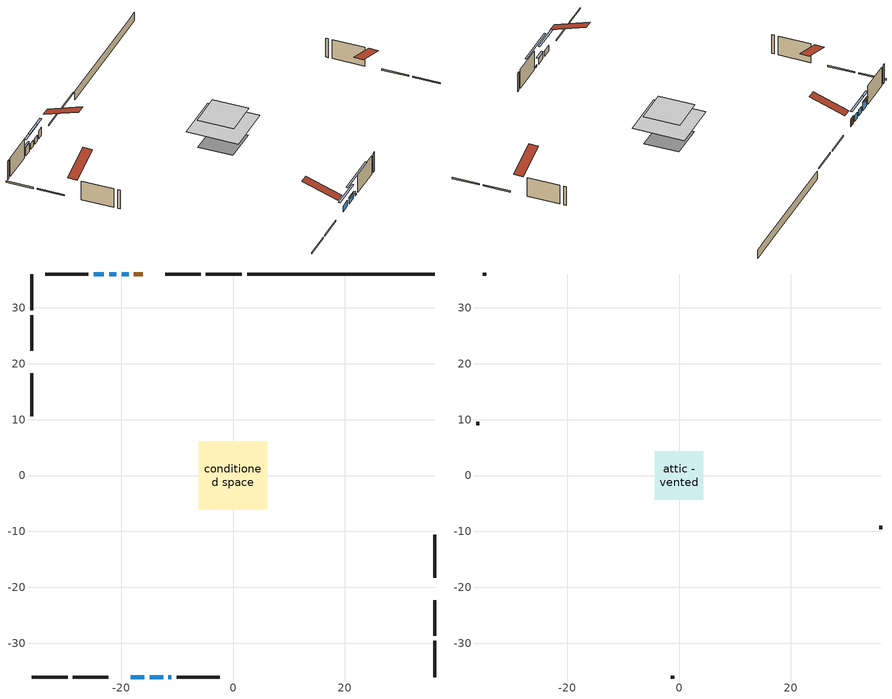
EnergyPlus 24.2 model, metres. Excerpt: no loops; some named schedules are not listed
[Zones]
conditioned space
 floor adiabatic (AdiabaticFloorConstruction): -6.14,-6.14 -6.14,6.14 6.14,6.14 6.14,-6.14 z3.2
 floor foundation (Slab1 construction): -4.27,-4.11 -4.27,4.11 4.27,4.11 4.27,-4.11 z-1.45
 wall outside (RimJoist1 construction): 1.6,36.05 -4.88,36.05 / -36.05,-36.05 -29.58,-36.05 / -36.05,36.05 -36.05,29.58 / 36.05,-36.05 36.05,-29.58 z0.76:1.06
 wall outside (RimJoist2 construction): -5.81,36.05 -12.09,36.05 / -28.65,-36.05 -22.36,-36.05 / -36.05,28.65 -36.05,22.36 / 36.05,-28.65 36.05,-22.36 z0.76:1.06
 wall outside (AdiabaticWallConstruction 1): -16.17,36.05 -17.72,36.05 z0.76:2.79
 wall outside (AdiabaticWallConstruction): -18.65,36.05 -19.95,36.05 / -20.88,36.05 -22.18,36.05 z0.76:2.31; -18.29,-36.05 -15.87,-36.05 / -14.94,-36.05 -12.52,-36.05 z0.76:2.21; -23.1,36.05 -24.94,36.05 z0.76:2.95; -11.59,-36.05 -11.01,-36.05 z0.76:1.11
 wall outside (Wall1 construction): -25.87,36.05 -33.58,36.05 / -10.08,-36.05 -2.37,-36.05 / -36.05,18.29 -36.05,10.57 / 36.05,-18.29 36.05,-10.57 z0.76:5.64
 wall foundation (FoundationWall1 construction): 2.53,36.05,-1.45 2.53,36.05,0.76 32.7,36.05,0.76 32.7,36.05,0.7 36.05,36.05,0.7 36.05,36.05,-1.45
 window (WindowConstruction): -18.65,36.05 -19.95,36.05 z0.76:2.31
 window (WindowConstruction 1): -20.88,36.05 -22.17,36.05 z0.76:2.31
 window (WindowConstruction 2): -18.29,-36.05 -15.87,-36.05 z0.76:2.2
 window (WindowConstruction 3): -23.1,36.05 -24.94,36.05 z0.76:2.95
 window (WindowConstruction 4): -14.94,-36.05 -12.52,-36.05 z0.76:2.2
 window (WindowConstruction 5): -11.59,-36.05 -11.01,-36.05 z0.76:1.1
 door (Door): -16.17,36.05 -17.72,36.05 z0.76:2.79
 ceiling adiabatic (AdiabaticFloorConstruction): 6.14,-6.14 6.14,6.14 -6.14,6.14 -6.14,-6.14 z3.2
attic - vented
 floor to conditioned space (Floor1 construction Reversed): -4.32,-4.32 -4.32,4.32 4.32,4.32 4.32,-4.32 z5.64
 wall outside (Wall3 construction): -34.51,36.05 -35.12,36.05 / -1.44,-36.05 -0.82,-36.05 / -36.05,9.64 -36.05,9.03 / 36.05,-9.64 36.05,-9.03 z0.76:5.64
 roof outside (Roof1 construction): -15.24,36.05,5.64 -15.24,27.64,8.44 -13.02,27.64,8.44 -13.02,36.05,5.64; -19.22,-36.05,5.64 -19.22,-27.64,8.44 -21.43,-27.64,8.44 -21.43,-36.05,5.64; -36.05,19.22,5.64 -27.64,19.22,8.44 -27.64,21.43,8.44 -36.05,21.43,5.64; 36.05,-19.22,5.64 27.64,-19.22,8.44 27.64,-21.43,8.44 36.05,-21.43,5.64
shading: -22.59,36.05 -16.01,36.05 -16.01,36.47 -22.59,36.47 z4.95; -24.81,36.05 -18.24,36.05 -18.24,36.47 -24.81,36.47 z4.95; -13.23,-36.05 -20.93,-36.05 -20.93,-36.47 -13.23,-36.47 z4.84; -25.14,36.05 -22.9,36.05 -22.9,36.47 -25.14,36.47 z3.15; -12.32,-36.05 -15.14,-36.05 -15.14,-36.47 -12.32,-36.47 z2.41; -5.93,-36.05 -16.67,-36.05 -16.67,-36.47 -5.93,-36.47 z6.19
[Building]
Building 1: Terrain=Suburbs
[Site:Location]
Winnipeg Intl AP_MB: Latitude {deg}=49.91; Longitude {deg}=-97.24; Time Zone {hr}=-6; Elevation {m}=239; Keep Site Location Information=Yes
[Site:GroundTemperature:Shallow]
-2.46526, -5.11642, -5.32873, -4.07063, 0.979979, 6.00706, 10.3653, 13.1261, 13.3606, 11.1152, 6.8681, 1.99523
[Site:WaterMainsTemperature]
Calculation Method=Schedule; Temperature Schedule=mains temperature schedule
[Material] Roughness=Rough; Thermal Absorptance=0.9
Name | Thickness {m} | Conductivity {W/m-K} | Density {kg/m3} | Specific Heat {J/kg-K} | Solar Absorptance | Visible Absorptance
asphalt or fiberglass shingles | 0.00635 | 0.162714 | 1121.4 | 1465.45 | 0.84 | 0.84
ceiling loosefill ins | 0.0846667 | 0.0480833 | 16.02 | 1046.75 | 0.7 | 0.7
ceiling stud and cavity | 0.1397 | 0.0992955 | 65.682 | 1177.47 | 0.7 | 0.7
concrete 4.0 in. | 0.1016 | 1.803125 | 2242.8 | 837.4 | 0.7 | 0.7
concrete 8.0 in. | 0.2032 | 1.803125 | 2242.8 | 837.4 | 0.7 | 0.7
door material | 0.04445 | 0.0451087 | 512.64 | 1214.23 | 0.7 | 0.7
exterior vertical ins | 0.00616447 | 0.029427 | 32.04 | 1214.23 | 0.7 | 0.7
floor covering | 0.0127 | 0.0433444 | 54.468 | 1339.84 | 0.6 | 0.6
floor rigid ins; wall rigid ins | 0.512978 | 0.029427 | 32.04 | 1214.23 | 0.7 | 0.7
floor stud and cavity | 0.1397 | 1.75129 | 37.0049 | 1207.88 | 0.7 | 0.7
furniture material conditioned space 1 | 0.1524 | 0.115458 | 640.8 | 1214.23 | 0.6 | 0.6
gypsum board | 0.0127 | 0.160291 | 801 | 837.4 | 0.6 | 0.6
gypsum board 1 | 0.0127 | 0.160291 | 801 | 837.4 | 0.7 | 0.7
osb sheathing 0.5 in. | 0.0127 | 0.115458 | 512.64 | 1214.23 | 0.7 | 0.7
osb sheathing 0.75 in. | 0.01905 | 0.115458 | 512.64 | 1214.23 | 0.7 | 0.7
osb sheathing 2.0 in. | 0.0508 | 0.115458 | 512.64 | 1214.23 | 0.7 | 0.7
rim joist stud and cavity | 0.0508 | 0.0451784 | 125.044 | 1163.47 | 0.6 | 0.6
rim joist stud and cavity 1 | 0.0508 | 24.0425 | 6.31874 | 1174.65 | 0.6 | 0.6
wall stud and cavity | 0.1397 | 0.0940029 | 139.0536 | 1170.24 | 0.7 | 0.7
wall stud and cavity 1 | 0.0889 | 6.1454 | 50.32683 | 1063.81 | 0.6 | 0.6
wall stud and cavity 2 | 0.0889 | 0.380278 | 52.3479 | 1209.89 | 0.7 | 0.7
wall stud and cavity 3 | 0.0889 | 0.391764 | 83.0341 | 1211.67 | 0.7 | 0.7
wood siding | 0.0254 | 0.102417 | 544.68 | 1172.36 | 0.4 | 0.4
wood siding 1 | 0.00254 | 0.102417 | 544.68 | 1172.36 | 0.4 | 0.4
wood siding 2; wood siding 3; wood siding 4 | 0.0254 | 0.102417 | 544.68 | 1172.36 | 0.7 | 0.7
[WindowMaterial:SimpleGlazingSystem]
Name | U-Factor {W/m2-K} | Solar Heat Gain Coefficient
WindowMaterial | 1.66422 | 0.57
WindowMaterial 1 | 1.748824 | 0.57
WindowMaterial 2 | 1.768697 | 0.57
WindowMaterial 3 | 1.66593 | 0.59
WindowMaterial 4 | 3.26144 | 0.43
[Construction]
AdiabaticFloorConstruction: floor stud and cavity, floor rigid ins, osb sheathing 0.75 in., floor covering
AdiabaticWallConstruction: wood siding 3, wall rigid ins, wall stud and cavity 2, gypsum board
AdiabaticWallConstruction 1: wood siding 4, wall rigid ins, wall stud and cavity 2, gypsum board
Door: door material
Floor1 construction Reversed: gypsum board, ceiling stud and cavity, ceiling loosefill ins
FoundationWall1 construction: concrete 8.0 in., gypsum board 1
furniture construction conditioned space 1: furniture material conditioned space 1
PartitionWallConstruction: gypsum board, wall stud and cavity 3, gypsum board
RimJoist1 construction: wood siding 2, osb sheathing 2.0 in., rim joist stud and cavity
RimJoist2 construction: wood siding 2, rim joist stud and cavity 1
Roof1 construction: asphalt or fiberglass shingles
Slab1 construction: concrete 4.0 in.
Wall1 construction: wood siding, osb sheathing 0.5 in., wall stud and cavity, gypsum board
Wall3 construction: wood siding 1, wall stud and cavity 1
WindowConstruction: WindowMaterial
WindowConstruction 1: WindowMaterial 1
WindowConstruction 2; WindowConstruction 4: WindowMaterial 2
WindowConstruction 3: WindowMaterial 3
WindowConstruction 5: WindowMaterial 4
[Zone] Multiplier=1; Part of Total Floor Area=Yes
Name | Volume {m3}
attic - vented | 33.925
conditioned space | 552.1
[Space]
Name | Zone | Volume {m3}
attic - vented 1 | attic - vented | 33.925
conditioned space 1 | conditioned space | 552.1
[ZoneInfiltration:EffectiveLeakageArea]
infil attic - vented 1: Zone or Space=attic - vented 1; Schedule=Always On Discrete; Effective Air Leakage Area {cm2}=2485; Stack Coefficient=0.000534058; Wind Coefficient=1.5614e-05
[ZoneMixing]
whole house fan mix: Zone or Space=attic - vented; Schedule=Always On Continuous; Design Flow Rate Calculation Method=Flow/Zone; Design Flow Rate {m3/s}=0; Source Zone or Space=conditioned space
[SurfaceProperty:ExposedFoundationPerimeter]
Slab1: Exposed Perimeter Calculation Method=TotalExposedPerimeter; Total Exposed Perimeter {m}=33.527
[InternalMass] Zone or ZoneList=conditioned space; Space or SpaceList=conditioned space 1
Name | Construction | Surface Area {m2}
furniture mass conditioned space 1 | furniture construction conditioned space 1 | 88.3322
partition wall mass | PartitionWallConstruction | 220.83
[Lights]
interior lighting: Zone or ZoneList or Space or SpaceList=conditioned space 1; Schedule=interior lighting schedule; Design Level Calculation Method=LightingLevel; Lighting Level {W}=343.2; Return Air Fraction=0; Fraction Radiant=0.6; Fraction Visible=0.2; Fraction Replaceable=1
[People]
occupants: Zone or ZoneList or Space or SpaceList=conditioned space 1; Number of People Schedule=occupants schedule; Number of People Calculation Method=People; Number of People=3; Fraction Radiant=0.314171; Sensible Heat Fraction=0.56303; Activity Level Schedule=occupants activity schedule; Carbon Dioxide Generation Rate {m3/s-W}=0; Enable ASHRAE 55 Comfort Warnings=No; Mean Radiant Temperature Calculation Type=EnclosureAveraged
[ElectricEquipment] Zone or ZoneList or Space or SpaceList=conditioned space 1; Design Level Calculation Method=EquipmentLevel
Name | Schedule | Design Level {W} | Fraction Latent | Fraction Radiant | Fraction Lost
clothes dryer | clothes dryer schedule | 140.772 | 0.015 | 0.081 | 0.85
clothes washer | clothes washer schedule | 32.1985 | 0.03 | 0.162 | 0.7
cooking range | cooking range schedule | 215.147 | 0.08 | 0.432 | 0.2
dishwasher | dishwasher schedule | 66.8632 | 0.3 | 0.18 | 0.4
fridge | fridge schedule | 72.9452 | 0 | 0.6 | 0
mech vent house fan | mech vent house fan schedule | 0 | 0 | 0 | 1
mech vent house fan cfis | mech vent house fan cfis schedule | 0 | 0 | 0 | 0
misc plug loads | misc plug loads schedule | 494.7 | 0.045 | 0.513 | 0.1
whole house fan | Always On Discrete | 0 | 0 | 0 | 1
[OtherEquipment] Zone or ZoneList or Space or SpaceList=conditioned space 1; Design Level Calculation Method=EquipmentLevel
Name | Fuel Type | Schedule | Design Level {W} | Fraction Latent | Fraction Radiant | Fraction Lost
clothes dryer 1 | Electricity | clothes dryer schedule | 0 | 0.015 | 0.081 | 0.85
cooking range 1 | Electricity | cooking range schedule | 0 | 0.08 | 0.432 | 0.2
general water use latent | None | general water use schedule | 62.594 | 1 | 0 | 0
general water use sensible | None | general water use schedule | -61.6891 | 0 | 0.6 | 0
mech vent house fan latent load | None | Always On Discrete | 0 | 1 | 0 | 0
mech vent house fan sensible load | None | Always On Discrete | 0 | 0 | 0 | 0
water heater energy adjustment1 | Electricity | Always On Discrete | 0.01 | 0 | 0 | 1
[ZoneInfiltration:DesignFlowRate] Zone or ZoneList or Space or SpaceList=conditioned space 1; Schedule=Always On Discrete; Design Flow Rate Calculation Method=Flow/Zone; Design Flow Rate {m3/s}=0
infil flow; natural vent flow; whole house fan flow
[AvailabilityManager:Scheduled]
central ac airloop Availability Manager: Schedule=Always On Discrete
[Foundation:Kiva]
Foundation Kiva 1: Initial Indoor Air Temperature {C}=21; Wall Height Above Grade {m}=0.760019; Wall Depth Below Slab {m}=0.2032; Custom Block Material Name 1=exterior vertical ins; Custom Block Depth 1 {m}=2.21001; Custom Block X Position 1 {m}=0.2159; Custom Block Z Position 1 {m}=0
[Foundation:Kiva:Settings]
Soil Conductivity {W/m-K}=0.849921; Soil Density {kg/m3}=1842.3; Soil Specific Heat {J/kg-K}=418.7; Ground Solar Absorptivity=0.9; Ground Thermal Absorptivity=0.9; Ground Surface Roughness {m}=0.03; Far-Field Width {m}=40; Deep-Ground Boundary Condition=ZeroFlux; Deep-Ground Depth {m}=40; Minimum Cell Dimension {m}=0.2; Maximum Cell Growth Coefficient=3; Simulation Timestep=Timestep
[Exterior:Lights]
exterior lighting: Schedule=exterior lighting schedule; Design Level {W}=75.6
[EnergyManagementSystem:GlobalVariable]
central_ac_airloop_Fan_RTF
infil_program_Qfan
infil_program_Qinf
natural_vent_program_Qnv
natural_vent_program_Qwhf
[EnergyManagementSystem:Sensor]
Name | Output:Variable or Output:Meter Index Key | Output:Variable or Output:Meter
airflow_gain | infil flow | Infiltration Sensible Heat Gain Energy
airflow_gain_1 | natural vent flow | Infiltration Sensible Heat Gain Energy
airflow_gain_2 | whole house fan flow | Infiltration Sensible Heat Gain Energy
airflow_loss | infil flow | Infiltration Sensible Heat Loss Energy
airflow_loss_1 | natural vent flow | Infiltration Sensible Heat Loss Energy
airflow_loss_2 | whole house fan flow | Infiltration Sensible Heat Loss Energy
clg_load_cond |  | Cooling:EnergyTransfer:Zone:CONDITIONED SPACE
clg_sp_s; clg_sp_s_1 | cooling setpoint | Schedule Value
clothes_dryer_exhaust_0_sch_s | clothes dryer exhaust 0 schedule | Schedule Value
cool_season | cooling season schedule | Schedule Value
htg_load_cond |  | Heating:EnergyTransfer:Zone:CONDITIONED SPACE
htg_sp_s; htg_sp_s_1 | heating setpoint | Schedule Value
ig_ee_conv | clothes dryer | Electric Equipment Convective Heating Energy
ig_ee_conv_2 | cooking range | Electric Equipment Convective Heating Energy
ig_ee_conv_4 | fridge | Electric Equipment Convective Heating Energy
ig_ee_conv_5 | misc plug loads | Electric Equipment Convective Heating Energy
ig_ee_conv_6 | whole house fan | Electric Equipment Convective Heating Energy
ig_ee_rad | clothes dryer | Electric Equipment Radiant Heating Energy
ig_ee_rad_2 | cooking range | Electric Equipment Radiant Heating Energy
ig_ee_rad_4 | fridge | Electric Equipment Radiant Heating Energy
ig_ee_rad_5 | misc plug loads | Electric Equipment Radiant Heating Energy
ig_ee_rad_6 | whole house fan | Electric Equipment Radiant Heating Energy
ig_lgt_conv | interior lighting | Lights Convective Heating Energy
ig_lgt_rad | interior lighting | Lights Radiant Heating Energy
ig_lgt_vis | interior lighting | Lights Visible Radiation Heating Energy
ig_oe_conv | clothes dryer 1 | Other Equipment Convective Heating Energy
ig_oe_conv_1 | cooking range 1 | Other Equipment Convective Heating Energy
ig_oe_conv_2 | general water use latent | Other Equipment Convective Heating Energy
ig_oe_conv_3 | general water use sensible | Other Equipment Convective Heating Energy
ig_oe_conv_4 | water heater energy adjustment1 | Other Equipment Convective Heating Energy
ig_oe_rad | clothes dryer 1 | Other Equipment Radiant Heating Energy
ig_oe_rad_1 | cooking range 1 | Other Equipment Radiant Heating Energy
ig_oe_rad_2 | general water use latent | Other Equipment Radiant Heating Energy
ig_oe_rad_3 | general water use sensible | Other Equipment Radiant Heating Energy
ig_oe_rad_4 | water heater energy adjustment1 | Other Equipment Radiant Heating Energy
ig_ppl_conv | occupants | People Convective Heating Energy
ig_ppl_rad | occupants | People Radiant Heating Energy
im_conv | furniture mass conditioned space 1 | Surface Inside Face Convection Heat Gain Energy
im_conv_1 | partition wall mass | Surface Inside Face Convection Heat Gain Energy
im_ig | furniture mass conditioned space 1 | Surface Inside Face Internal Gains Radiation Heat Gain Energy
im_ig_1 | partition wall mass | Surface Inside Face Internal Gains Radiation Heat Gain Energy
im_lgt | furniture mass conditioned space 1 | Surface Inside Face Lights Radiation Heat Gain Energy
im_lgt_1 | partition wall mass | Surface Inside Face Lights Radiation Heat Gain Energy
im_sol | furniture mass conditioned space 1 | Surface Inside Face Solar Radiation Heat Gain Energy
im_sol_1 | partition wall mass | Surface Inside Face Solar Radiation Heat Gain Energy
im_surf | furniture mass conditioned space 1 | Surface Inside Face Net Surface Thermal Radiation Heat Gain Energy
im_surf_1 | partition wall mass | Surface Inside Face Net Surface Thermal Radiation Heat Gain Energy
mv_conv | mech vent house fan | Electric Equipment Convective Heating Energy
mv_conv_1 | mech vent house fan cfis | Electric Equipment Convective Heating Energy
mv_conv_2 | mech vent house fan latent load | Other Equipment Convective Heating Energy
mv_conv_3 | mech vent house fan sensible load | Other Equipment Convective Heating Energy
mv_rad | mech vent house fan | Electric Equipment Radiant Heating Energy
mv_rad_1 | mech vent house fan cfis | Electric Equipment Radiant Heating Energy
mv_rad_2 | mech vent house fan latent load | Other Equipment Radiant Heating Energy
mv_rad_3 | mech vent house fan sensible load | Other Equipment Radiant Heating Energy
natural_vent_s | natural vent schedule | Schedule Value
out_pb_s |  | Site Outdoor Air Barometric Pressure
out_wt_s |  | Site Outdoor Air Humidity Ratio
site_vw_s |  | Site Wind Speed
ss_back_out | Window1 | Surface Window Shortwave from Zone Back Out Window Heat Transfer Rate
ss_back_out_1 | Window2 | Surface Window Shortwave from Zone Back Out Window Heat Transfer Rate
ss_back_out_2 | Window3 | Surface Window Shortwave from Zone Back Out Window Heat Transfer Rate
ss_back_out_3 | Window5 | Surface Window Shortwave from Zone Back Out Window Heat Transfer Rate
ss_back_out_4 | Window6 | Surface Window Shortwave from Zone Back Out Window Heat Transfer Rate
ss_back_out_5 | Window8 | Surface Window Shortwave from Zone Back Out Window Heat Transfer Rate
ss_conv | Door1 | Surface Inside Face Convection Heat Gain Energy
ss_conv_1 | Window1 | Surface Inside Face Convection Heat Gain Energy
ss_conv_2 | Window2 | Surface Inside Face Convection Heat Gain Energy
ss_conv_3 | Window3 | Surface Inside Face Convection Heat Gain Energy
ss_conv_4 | Window5 | Surface Inside Face Convection Heat Gain Energy
ss_conv_5 | Window6 | Surface Inside Face Convection Heat Gain Energy
ss_conv_6 | Window8 | Surface Inside Face Convection Heat Gain Energy
ss_ig | Door1 | Surface Inside Face Internal Gains Radiation Heat Gain Energy
ss_ig_1 | Window1 | Surface Inside Face Internal Gains Radiation Heat Gain Energy
ss_ig_2 | Window2 | Surface Inside Face Internal Gains Radiation Heat Gain Energy
ss_ig_3 | Window3 | Surface Inside Face Internal Gains Radiation Heat Gain Energy
ss_ig_4 | Window5 | Surface Inside Face Internal Gains Radiation Heat Gain Energy
ss_ig_5 | Window6 | Surface Inside Face Internal Gains Radiation Heat Gain Energy
ss_ig_6 | Window8 | Surface Inside Face Internal Gains Radiation Heat Gain Energy
ss_lgt | Door1 | Surface Inside Face Lights Radiation Heat Gain Energy
ss_sol | Door1 | Surface Inside Face Solar Radiation Heat Gain Energy
ss_surf | Door1 | Surface Inside Face Net Surface Thermal Radiation Heat Gain Energy
ss_surf_1 | Window1 | Surface Inside Face Net Surface Thermal Radiation Heat Gain Energy
ss_surf_2 | Window2 | Surface Inside Face Net Surface Thermal Radiation Heat Gain Energy
ss_surf_3 | Window3 | Surface Inside Face Net Surface Thermal Radiation Heat Gain Energy
ss_surf_4 | Window5 | Surface Inside Face Net Surface Thermal Radiation Heat Gain Energy
ss_surf_5 | Window6 | Surface Inside Face Net Surface Thermal Radiation Heat Gain Energy
ss_surf_6 | Window8 | Surface Inside Face Net Surface Thermal Radiation Heat Gain Energy
ss_trans_in | Window1 | Surface Window Transmitted Solar Radiation Rate
ss_trans_in_1 | Window2 | Surface Window Transmitted Solar Radiation Rate
ss_trans_in_2 | Window3 | Surface Window Transmitted Solar Radiation Rate
ss_trans_in_3 | Window5 | Surface Window Transmitted Solar Radiation Rate
ss_trans_in_4 | Window6 | Surface Window Transmitted Solar Radiation Rate
ss_trans_in_5 | Window8 | Surface Window Transmitted Solar Radiation Rate
ss_trans_out | Window1 | Surface Inside Face Initial Transmitted Diffuse Transmitted Out Window Solar Radiation Rate
ss_trans_out_1 | Window2 | Surface Inside Face Initial Transmitted Diffuse Transmitted Out Window Solar Radiation Rate
ss_trans_out_2 | Window3 | Surface Inside Face Initial Transmitted Diffuse Transmitted Out Window Solar Radiation Rate
ss_trans_out_3 | Window5 | Surface Inside Face Initial Transmitted Diffuse Transmitted Out Window Solar Radiation Rate
ss_trans_out_4 | Window6 | Surface Inside Face Initial Transmitted Diffuse Transmitted Out Window Solar Radiation Rate
ss_trans_out_5 | Window8 | Surface Inside Face Initial Transmitted Diffuse Transmitted Out Window Solar Radiation Rate
s_conv | Floor1 | Surface Inside Face Convection Heat Gain Energy
s_conv_1 | FoundationWall1 | Surface Inside Face Convection Heat Gain Energy
s_conv_10 | RimJoist2:270 | Surface Inside Face Convection Heat Gain Energy
s_conv_11 | RimJoist2:90 | Surface Inside Face Convection Heat Gain Energy
s_conv_12 | Slab1 | Surface Inside Face Convection Heat Gain Energy
s_conv_13 | Wall1:0 | Surface Inside Face Convection Heat Gain Energy
s_conv_14 | Wall1:180 | Surface Inside Face Convection Heat Gain Energy
s_conv_15 | Wall1:270 | Surface Inside Face Convection Heat Gain Energy
s_conv_16 | Wall1:90 | Surface Inside Face Convection Heat Gain Energy
s_conv_2 | inferred conditioned ceiling | Surface Inside Face Convection Heat Gain Energy
s_conv_3 | inferred conditioned floor | Surface Inside Face Convection Heat Gain Energy
s_conv_4 | RimJoist1:0 | Surface Inside Face Convection Heat Gain Energy
s_conv_5 | RimJoist1:180 | Surface Inside Face Convection Heat Gain Energy
s_conv_6 | RimJoist1:270 | Surface Inside Face Convection Heat Gain Energy
s_conv_7 | RimJoist1:90 | Surface Inside Face Convection Heat Gain Energy
s_conv_8 | RimJoist2:0 | Surface Inside Face Convection Heat Gain Energy
s_conv_9 | RimJoist2:180 | Surface Inside Face Convection Heat Gain Energy
s_ig | Floor1 | Surface Inside Face Internal Gains Radiation Heat Gain Energy
s_ig_1 | FoundationWall1 | Surface Inside Face Internal Gains Radiation Heat Gain Energy
s_ig_10 | RimJoist2:270 | Surface Inside Face Internal Gains Radiation Heat Gain Energy
s_ig_11 | RimJoist2:90 | Surface Inside Face Internal Gains Radiation Heat Gain Energy
s_ig_12 | Slab1 | Surface Inside Face Internal Gains Radiation Heat Gain Energy
s_ig_13 | Wall1:0 | Surface Inside Face Internal Gains Radiation Heat Gain Energy
s_ig_14 | Wall1:180 | Surface Inside Face Internal Gains Radiation Heat Gain Energy
s_ig_15 | Wall1:270 | Surface Inside Face Internal Gains Radiation Heat Gain Energy
s_ig_16 | Wall1:90 | Surface Inside Face Internal Gains Radiation Heat Gain Energy
s_ig_2 | inferred conditioned ceiling | Surface Inside Face Internal Gains Radiation Heat Gain Energy
s_ig_3 | inferred conditioned floor | Surface Inside Face Internal Gains Radiation Heat Gain Energy
s_ig_4 | RimJoist1:0 | Surface Inside Face Internal Gains Radiation Heat Gain Energy
s_ig_5 | RimJoist1:180 | Surface Inside Face Internal Gains Radiation Heat Gain Energy
s_ig_6 | RimJoist1:270 | Surface Inside Face Internal Gains Radiation Heat Gain Energy
s_ig_7 | RimJoist1:90 | Surface Inside Face Internal Gains Radiation Heat Gain Energy
s_ig_8 | RimJoist2:0 | Surface Inside Face Internal Gains Radiation Heat Gain Energy
s_ig_9 | RimJoist2:180 | Surface Inside Face Internal Gains Radiation Heat Gain Energy
s_lgt | Floor1 | Surface Inside Face Lights Radiation Heat Gain Energy
s_lgt_1 | FoundationWall1 | Surface Inside Face Lights Radiation Heat Gain Energy
s_lgt_10 | RimJoist2:270 | Surface Inside Face Lights Radiation Heat Gain Energy
s_lgt_11 | RimJoist2:90 | Surface Inside Face Lights Radiation Heat Gain Energy
s_lgt_12 | Slab1 | Surface Inside Face Lights Radiation Heat Gain Energy
s_lgt_13 | Wall1:0 | Surface Inside Face Lights Radiation Heat Gain Energy
s_lgt_14 | Wall1:180 | Surface Inside Face Lights Radiation Heat Gain Energy
s_lgt_15 | Wall1:270 | Surface Inside Face Lights Radiation Heat Gain Energy
s_lgt_16 | Wall1:90 | Surface Inside Face Lights Radiation Heat Gain Energy
s_lgt_2 | inferred conditioned ceiling | Surface Inside Face Lights Radiation Heat Gain Energy
s_lgt_3 | inferred conditioned floor | Surface Inside Face Lights Radiation Heat Gain Energy
s_lgt_4 | RimJoist1:0 | Surface Inside Face Lights Radiation Heat Gain Energy
s_lgt_5 | RimJoist1:180 | Surface Inside Face Lights Radiation Heat Gain Energy
s_lgt_6 | RimJoist1:270 | Surface Inside Face Lights Radiation Heat Gain Energy
s_lgt_7 | RimJoist1:90 | Surface Inside Face Lights Radiation Heat Gain Energy
s_lgt_8 | RimJoist2:0 | Surface Inside Face Lights Radiation Heat Gain Energy
s_lgt_9 | RimJoist2:180 | Surface Inside Face Lights Radiation Heat Gain Energy
s_sol | Floor1 | Surface Inside Face Solar Radiation Heat Gain Energy
s_sol_1 | FoundationWall1 | Surface Inside Face Solar Radiation Heat Gain Energy
s_sol_10 | RimJoist2:270 | Surface Inside Face Solar Radiation Heat Gain Energy
s_sol_11 | RimJoist2:90 | Surface Inside Face Solar Radiation Heat Gain Energy
s_sol_12 | Slab1 | Surface Inside Face Solar Radiation Heat Gain Energy
s_sol_13 | Wall1:0 | Surface Inside Face Solar Radiation Heat Gain Energy
s_sol_14 | Wall1:180 | Surface Inside Face Solar Radiation Heat Gain Energy
s_sol_15 | Wall1:270 | Surface Inside Face Solar Radiation Heat Gain Energy
s_sol_16 | Wall1:90 | Surface Inside Face Solar Radiation Heat Gain Energy
s_sol_2 | inferred conditioned ceiling | Surface Inside Face Solar Radiation Heat Gain Energy
s_sol_3 | inferred conditioned floor | Surface Inside Face Solar Radiation Heat Gain Energy
s_sol_4 | RimJoist1:0 | Surface Inside Face Solar Radiation Heat Gain Energy
s_sol_5 | RimJoist1:180 | Surface Inside Face Solar Radiation Heat Gain Energy
s_sol_6 | RimJoist1:270 | Surface Inside Face Solar Radiation Heat Gain Energy
s_sol_7 | RimJoist1:90 | Surface Inside Face Solar Radiation Heat Gain Energy
s_sol_8 | RimJoist2:0 | Surface Inside Face Solar Radiation Heat Gain Energy
s_sol_9 | RimJoist2:180 | Surface Inside Face Solar Radiation Heat Gain Energy
s_surf | Floor1 | Surface Inside Face Net Surface Thermal Radiation Heat Gain Energy
s_surf_1 | FoundationWall1 | Surface Inside Face Net Surface Thermal Radiation Heat Gain Energy
s_surf_10 | RimJoist2:270 | Surface Inside Face Net Surface Thermal Radiation Heat Gain Energy
